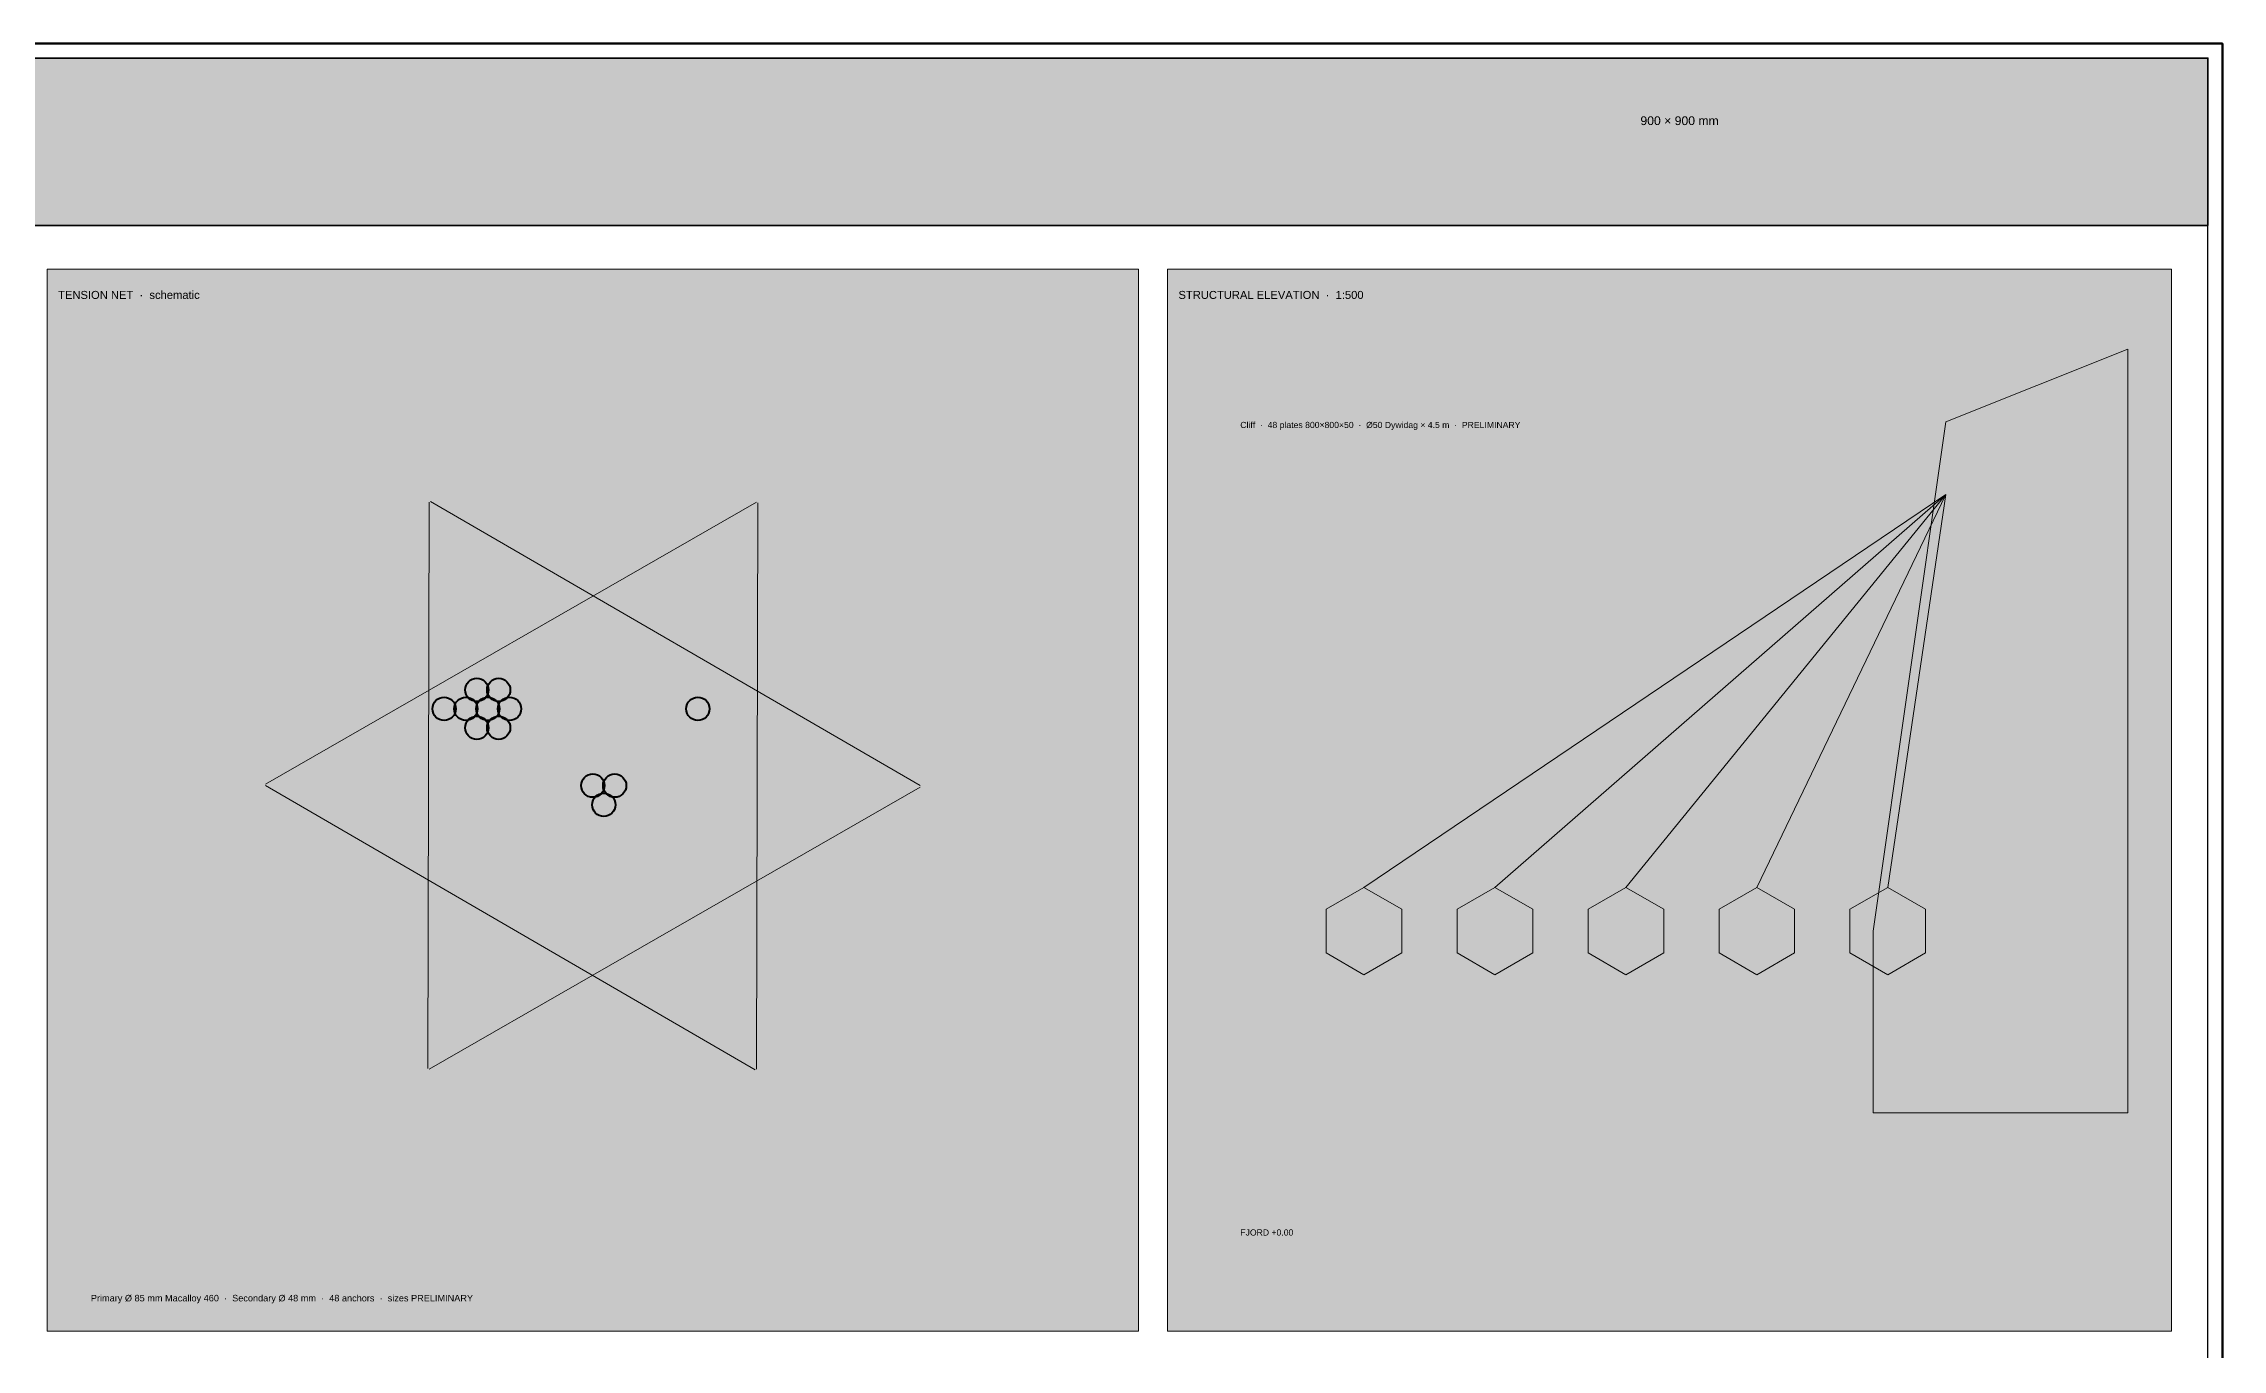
# Model space of a CAD drawing. Header units: millimetres. Extents: x 0 to 4200, y -1100 to 900.
# Drawn here: x 3601 to 4200, y 541 to 900 of the extents above; entities that cross this region are included whole.
import ezdxf

# ---------------------------------------------------------------- set-up
doc = ezdxf.new("R2010")
doc.units = ezdxf.units.MM
for name, color, linetype, lineweight, true_color in [('A-ANNO', 7, 'Continuous', 18, 0x20242a), ('A-HATCH', 7, 'Continuous', 9, 0xb4bac0), ('A-SHEET', 7, 'Continuous', 50, 0x142030), ('A-TITL', 7, 'Continuous', 35, 0x142030), ('A-WALL', 7, 'Continuous', 40, 0x20242a), ('S-CABLE', 7, 'Continuous', 30, 0x20242a)]:
    doc.layers.add(name, color=color, linetype=linetype, lineweight=lineweight, true_color=true_color)
doc.styles.add('ANNO', font='Arial.ttf')
doc.styles.add('TITLE', font='Arial.ttf')

msp = doc.modelspace()

# ---------------------------------------------------------------- hatches: boundary and pattern name
at = {"layer": 'A-HATCH', "true_color": 0x142030}
h = msp.add_hatch(color=7, dxfattribs=at)
h.dxf.hatch_style = 1
h.paths.add_polyline_path([(3304, 850), (4196, 850), (4196, 896), (3304, 896)])
at = {"layer": 'A-HATCH', "true_color": 0xfcfdfe}
h = msp.add_hatch(color=7, dxfattribs=at)
h.dxf.hatch_style = 1
h.paths.add_polyline_path([(3602, 546), (3902, 546), (3902, 838), (3602, 838)])
h = msp.add_hatch(color=7, dxfattribs=at)
h.dxf.hatch_style = 1
h.paths.add_polyline_path([(3910, 546), (4186, 546), (4186, 838), (3910, 838)])
at = {"layer": 'A-HATCH', "true_color": 0x96bed2}
h = msp.add_hatch(color=7, dxfattribs=at)
h.dxf.hatch_style = 1
h.paths.add_polyline_path([(3924, 566), (4174, 566), (4174, 606), (3924, 606)])

# ---------------------------------------------------------------- linework, layer by layer
at = {"layer": 'A-SHEET', "lineweight": 70, "true_color": 0x142030}
msp.add_lwpolyline([(3300, 0), (4200, 0), (4200, 900), (3300, 900)], close=True, dxfattribs=at)
at = {"layer": 'A-SHEET', "lineweight": 25, "true_color": 0x142030}
msp.add_lwpolyline([(3304, 4), (4196, 4), (4196, 896), (3304, 896)], close=True, dxfattribs=at)
at = {"layer": 'A-SHEET', "lineweight": 13, "true_color": 0xb4bac0}
for points in [[(3602, 546), (3902, 546), (3902, 838), (3602, 838)], [(3910, 546), (4186, 546), (4186, 838), (3910, 838)]]:
    msp.add_lwpolyline(points, close=True, dxfattribs=at)
at = {"layer": 'A-TITL'}
msp.add_lwpolyline([(3304, 850), (4196, 850), (4196, 896), (3304, 896)], close=True, dxfattribs=at)
at = {"layer": 'A-WALL', "lineweight": 18, "true_color": 0x787d80}
msp.add_lwpolyline([(4104, 606), (4174, 606), (4174, 816), (4124, 796), (4104, 656)], close=True, dxfattribs=at)
at = {"layer": 'A-WALL', "lineweight": 18, "true_color": 0x20242a}
for points in [[(3974.39, 662), (3964, 668), (3953.61, 662), (3953.61, 650), (3964, 644), (3974.39, 650)], [(4010.39, 662), (4000, 668), (3989.61, 662), (3989.61, 650), (4000, 644), (4010.39, 650)], [(4046.39, 662), (4036, 668), (4025.61, 662), (4025.61, 650), (4036, 644), (4046.39, 650)], [(4082.39, 662), (4072, 668), (4061.61, 662), (4061.61, 650), (4072, 644), (4082.39, 650)], [(4118.39, 662), (4108, 668), (4097.61, 662), (4097.61, 650), (4108, 644), (4118.39, 650)]]:
    msp.add_lwpolyline(points, close=True, dxfattribs=at)
at = {"layer": 'A-WALL', "true_color": 0x142030}
for centre in [(3720.11, 722.31), (3726.11, 722.31), (3711.11, 717.11), (3717.11, 717.11), (3723.11, 717.11), (3729.11, 717.11), (3780.89, 717.11), (3720.11, 711.91), (3726.11, 711.91), (3752, 696), (3758, 696), (3755, 690.72)]:
    msp.add_circle(centre, 3.2, dxfattribs=at)
at = {"layer": 'S-CABLE', "lineweight": 20, "true_color": 0x20242a}
for p, q in [((3797, 773.94), (3662, 696.4)), ((3707, 773.94), (3706.66, 618.26)), ((3842, 696), (3707.34, 774.14)), ((3797, 618.06), (3797.34, 773.74)), ((3662, 696), (3796.66, 617.86)), ((3707, 618.06), (3842, 695.6))]:
    msp.add_line(p, q, dxfattribs=at)
at = {"layer": 'S-CABLE', "lineweight": 13, "true_color": 0x46505a}
for p in [(3964, 668), (4000, 668), (4036, 668), (4072, 668), (4108, 668)]:
    msp.add_line(p, (4124, 776), dxfattribs=at)

# ---------------------------------------------------------------- texts
at = {"layer": 'A-ANNO', "color": 7, "true_color": 0x142030, "char_height": 2.2, "attachment_point": 1, "style": 'TITLE'}
for s, insert, width in [('TENSION NET  ·  schematic', (3605, 832), 294), ('STRUCTURAL ELEVATION  ·  1:500', (3913, 832), 270)]:
    msp.add_mtext(s, dxfattribs=dict(at, insert=insert, width=width))
at = {"layer": 'A-ANNO', "color": 7, "true_color": 0x20242a, "attachment_point": 1, "style": 'ANNO'}
for s, insert, char_height, width in [('Cliff  ·  48 plates 800×800×50  ·  Ø50 Dywidag × 4.5 m  ·  PRELIMINARY', (3930, 796), 1.7, 240), ('FJORD +0.00', (3930, 574), 1.7, 40), ('Primary Ø 85 mm Macalloy 460  ·  Secondary Ø 48 mm  ·  48 anchors  ·  sizes PRELIMINARY', (3614, 556), 1.8, 270)]:
    msp.add_mtext(s, dxfattribs=dict(at, insert=insert, char_height=char_height, width=width))
at = {"layer": 'A-TITL', "color": 7, "true_color": 0xc8d2dc, "insert": (4040, 880), "char_height": 2.4, "width": 140, "attachment_point": 1, "style": 'ANNO'}
msp.add_mtext('900 × 900 mm', dxfattribs=at)

doc.saveas('drawing.dxf')
